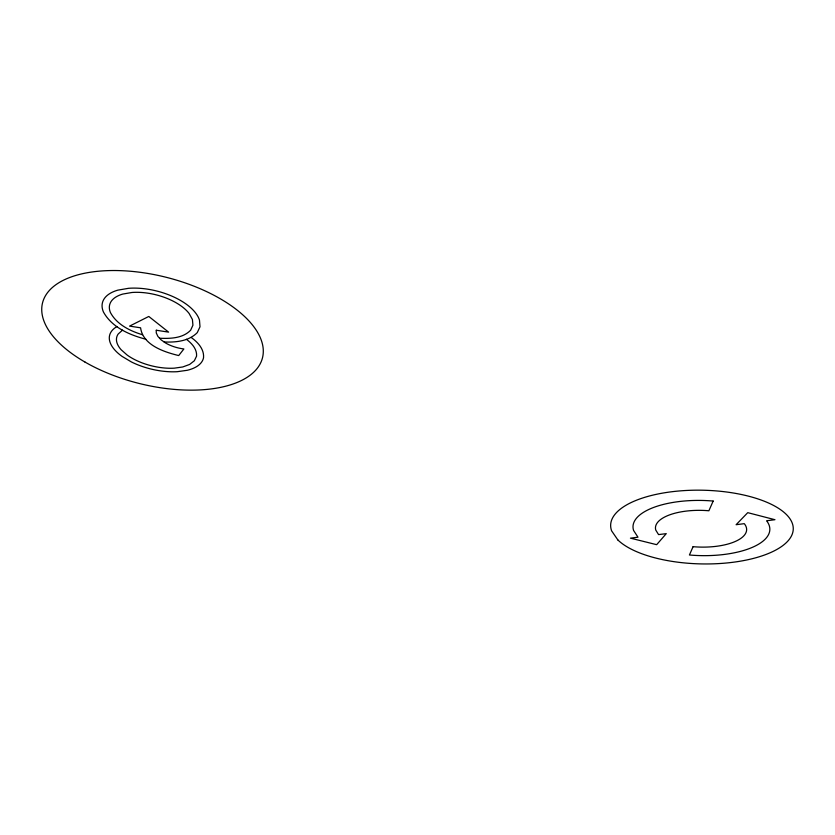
<?xml version="1.0" encoding="UTF-8"?>
<svg xmlns="http://www.w3.org/2000/svg" width="835" height="835" viewBox="0 0 835 835"><rect width="100%" height="100%" fill="white"/><g stroke="black" fill="none" stroke-linecap="round" stroke-linejoin="round"><path stroke-width="1.25" d="M122.547 330.107L118.205 334A41.03 19.497 13.7 0 0 121.169 349.771L127.181 355.073A41.03 19.497 13.7 0 0 174.244 368.172L182.771 366.962L189.618 364.446L194.336 360.772L196.569 356.148C197.123 348.957 191.716 343.3 186.382 339.281M116.942 326.673L116.482 326.861A48.284 22.942 13.7 0 0 122.056 356.378L131.366 361.931A48.284 22.942 13.7 0 0 177.229 371.7L187.238 370.291A48.284 22.942 13.7 0 0 203.542 357.662C204.262 349.02 197.697 342.12 191.163 337.444M164.109 341.964C175.663 342.496 188.7 341.296 197.258 332.643L200.003 326.777L199.471 320.076A50.257 24.779 14.4 0 0 128.569 288.305L117.766 290.162A50.257 24.779 14.4 0 0 103.467 312.06C112.026 327.466 129.54 334.95 145.843 339.229M159.579 338.217L159.704 338.238C170.361 338.728 182.667 338.384 190.63 330.242L192.927 325.212L192.415 319.481L189.086 313.438A42.888 21.146 14.4 0 0 132.013 292.48L122.818 294.056A42.888 21.146 14.4 0 0 110.481 312.645C116.921 324.554 130.01 330.963 142.472 334.741M156.281 330.232L156.249 332.894L157.898 336.411L161.113 339.866L165.664 343.049A25.655 12.515 13.4 0 0 183.877 348.967L178.711 355.564C163.921 351.952 142.942 345.105 140.583 327.811L129.571 326.109L148.787 316.455L168.597 332.132L156.281 330.232M693.081 546.685L689.428 554.993A68.439 27.597 1.2 0 0 766.603 520.779L774.953 519.704L747.742 512.659L736.115 524.714L744.277 523.66A45.601 18.37 1.2 0 1 693.081 546.685M713.163 501.052L708.884 510.769A45.601 18.37 1.2 0 0 655.767 530.079L658.565 534.609L666.267 533.638L656.665 544.681L630.446 538.158L637.982 537.208L633.598 530.476A68.439 27.597 1.2 0 1 713.163 501.052M617.89 539.984L611.627 530.862A91.328 36.855 1.2 0 1 728.308 492.233A91.328 36.855 1.2 0 1 769.933 552.864A91.328 36.855 1.2 0 1 617.89 539.984M85.024 362.077A113.362 54.786 14 0 0 262.315 358.465A113.362 54.786 14 0 0 110.168 270.561A113.362 54.786 14 0 0 85.024 362.077"/></g></svg>
